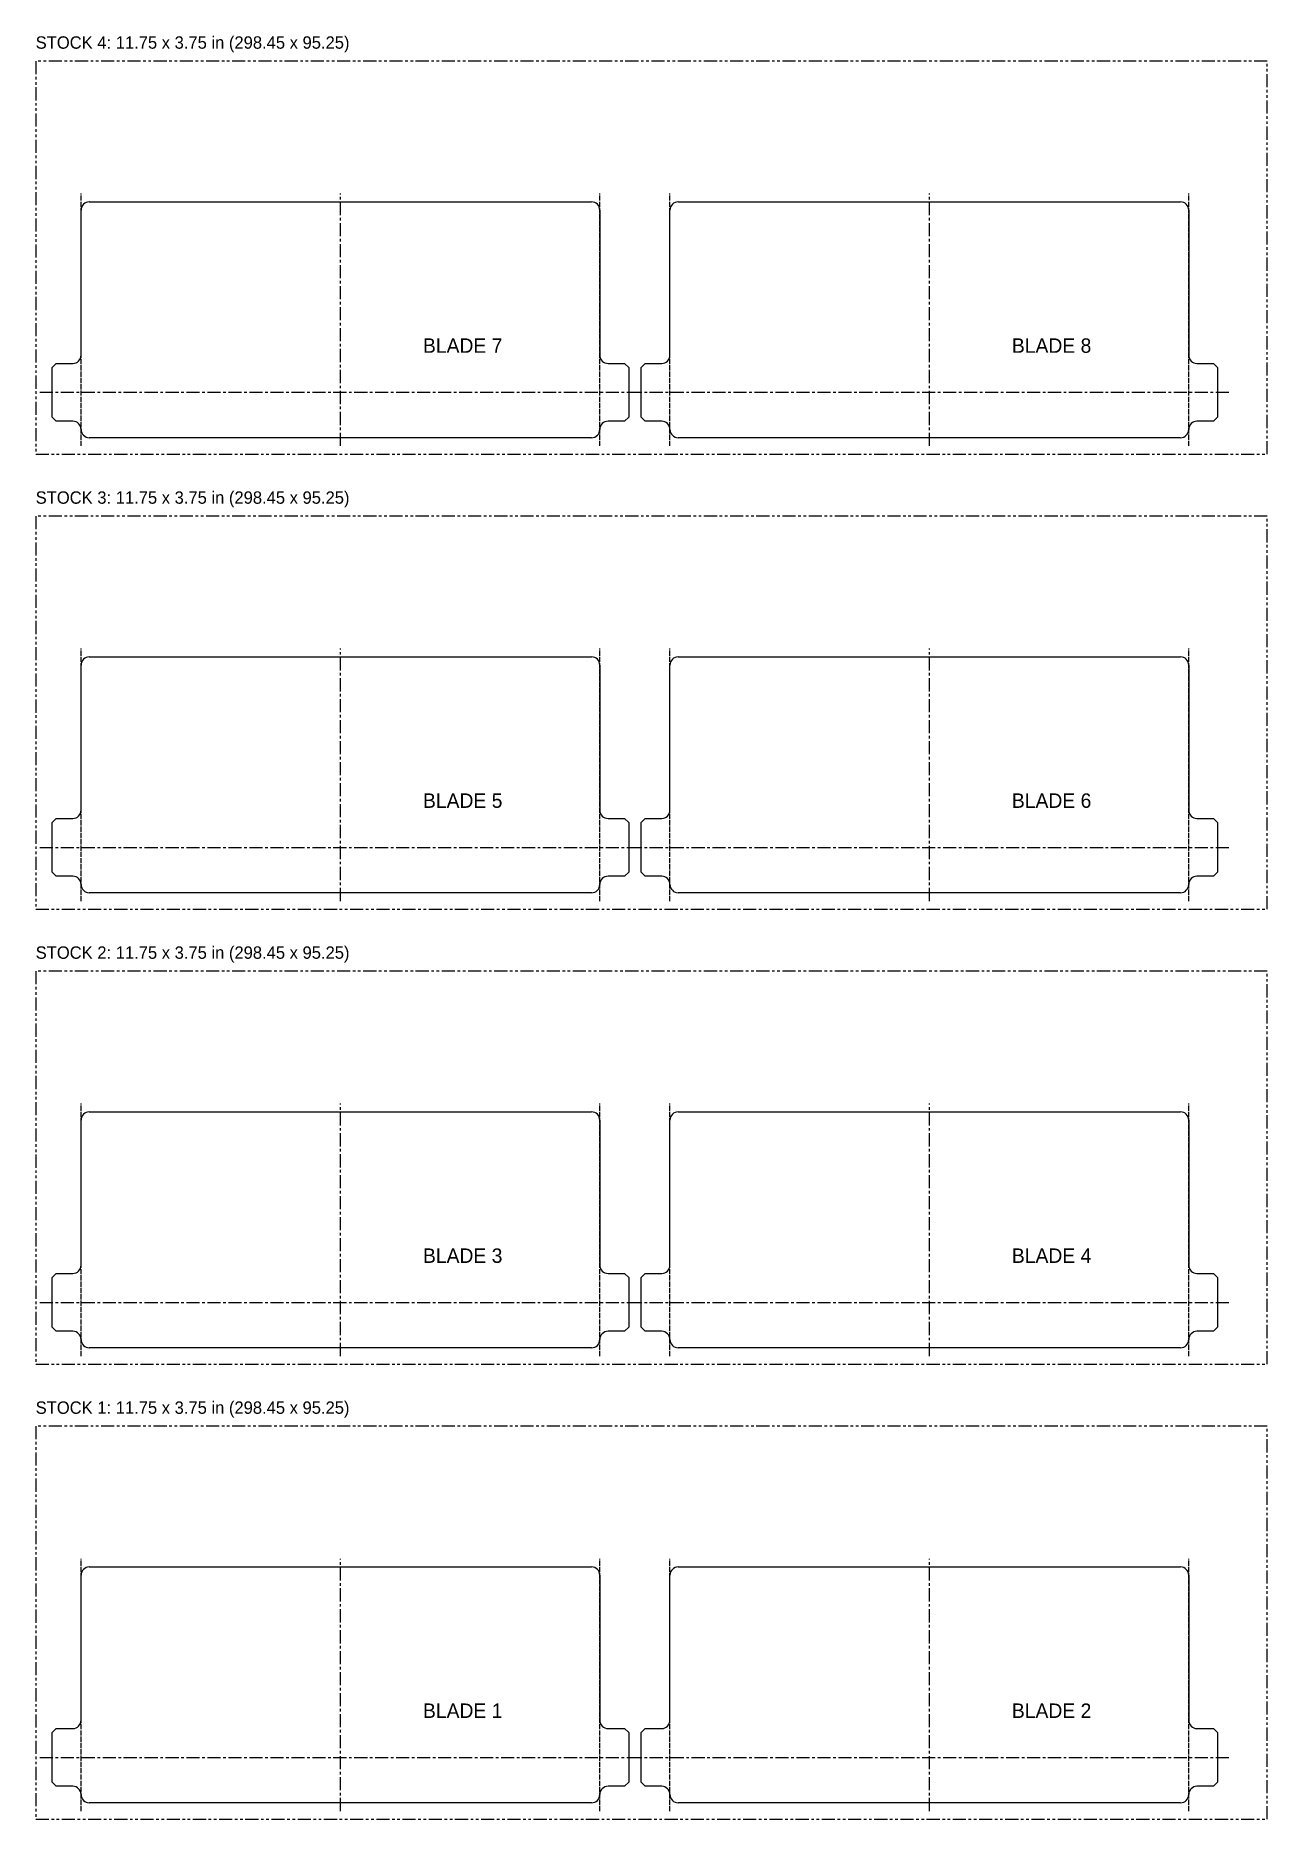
# Model space of a CAD drawing. Header units: millimetres. Extents: x 0 to 298, y 0 to 432.
import ezdxf

# ---------------------------------------------------------------- set-up
doc = ezdxf.new("R2010")
doc.units = ezdxf.units.MM
for name, pattern in [('CENTER', [5.08, 3.175, -0.635, 0.635, -0.635]), ('DASHED', [1.524, 1.27, -0.254]), ('PHANTOM', [6.35, 3.175, -0.635, 0.635, -0.635, 0.635, -0.635])]:
    doc.linetypes.add(name, pattern=pattern)
for name, color, linetype in [('CENTER', 1, 'CENTER'), ('CUT', 7, 'CONTINUOUS'), ('NOTES', 2, 'CONTINUOUS'), ('SHOULDER', 3, 'DASHED'), ('STOCK', 8, 'PHANTOM')]:
    doc.layers.add(name, color=color, linetype=linetype)

msp = doc.modelspace()

# ---------------------------------------------------------------- linework, layer by layer
at = {"layer": 'CENTER'}
for p, q in [((73.85, 332.75), (73.85, 393.9)), ((216.55, 332.75), (216.55, 393.9)), ((1, 345.75), (146.7, 345.75)), ((143.7, 345.75), (289.4, 345.75)), ((73.85, 222.5), (73.85, 283.65)), ((216.55, 222.5), (216.55, 283.65)), ((1, 235.5), (146.7, 235.5)), ((143.7, 235.5), (289.4, 235.5)), ((73.85, 112.25), (73.85, 173.4)), ((216.55, 112.25), (216.55, 173.4)), ((1, 125.25), (146.7, 125.25)), ((143.7, 125.25), (289.4, 125.25)), ((73.85, 2), (73.85, 63.15)), ((216.55, 2), (216.55, 63.15)), ((1, 15), (146.7, 15)), ((143.7, 15), (289.4, 15))]:
    msp.add_line(p, q, dxfattribs=at)
at = {"layer": 'CUT'}
for p, q in [((11, 354.75), (11, 389.9)), ((13, 391.9), (134.7, 391.9)), ((136.7, 389.9), (136.7, 354.75)), ((153.7, 354.75), (153.7, 389.9)), ((155.7, 391.9), (277.4, 391.9)), ((279.4, 389.9), (279.4, 354.75)), ((4, 351.75), (5, 352.75)), ((4, 339.75), (4, 351.75)), ((5, 352.75), (9, 352.75)), ((138.7, 352.75), (142.7, 352.75)), ((142.7, 352.75), (143.7, 351.75)), ((143.7, 351.75), (143.7, 339.75)), ((146.7, 351.75), (147.7, 352.75)), ((146.7, 339.75), (146.7, 351.75)), ((147.7, 352.75), (151.7, 352.75)), ((281.4, 352.75), (285.4, 352.75)), ((285.4, 352.75), (286.4, 351.75)), ((286.4, 351.75), (286.4, 339.75)), ((5, 338.75), (4, 339.75)), ((9, 338.75), (5, 338.75)), ((142.7, 338.75), (138.7, 338.75)), ((143.7, 339.75), (142.7, 338.75)), ((147.7, 338.75), (146.7, 339.75)), ((151.7, 338.75), (147.7, 338.75)), ((285.4, 338.75), (281.4, 338.75)), ((286.4, 339.75), (285.4, 338.75)), ((11, 336.75), (11, 336.75)), ((134.7, 334.75), (13, 334.75)), ((136.7, 336.75), (136.7, 336.75)), ((153.7, 336.75), (153.7, 336.75)), ((277.4, 334.75), (155.7, 334.75)), ((279.4, 336.75), (279.4, 336.75)), ((13, 281.65), (134.7, 281.65)), ((155.7, 281.65), (277.4, 281.65)), ((11, 244.5), (11, 279.65)), ((136.7, 279.65), (136.7, 244.5)), ((153.7, 244.5), (153.7, 279.65)), ((279.4, 279.65), (279.4, 244.5)), ((4, 241.5), (5, 242.5)), ((5, 242.5), (9, 242.5)), ((138.7, 242.5), (142.7, 242.5)), ((142.7, 242.5), (143.7, 241.5)), ((146.7, 241.5), (147.7, 242.5)), ((147.7, 242.5), (151.7, 242.5)), ((281.4, 242.5), (285.4, 242.5)), ((285.4, 242.5), (286.4, 241.5)), ((4, 229.5), (4, 241.5)), ((143.7, 241.5), (143.7, 229.5)), ((146.7, 229.5), (146.7, 241.5)), ((286.4, 241.5), (286.4, 229.5)), ((5, 228.5), (4, 229.5)), ((143.7, 229.5), (142.7, 228.5)), ((147.7, 228.5), (146.7, 229.5)), ((286.4, 229.5), (285.4, 228.5)), ((9, 228.5), (5, 228.5)), ((11, 226.5), (11, 226.5)), ((136.7, 226.5), (136.7, 226.5)), ((142.7, 228.5), (138.7, 228.5)), ((151.7, 228.5), (147.7, 228.5)), ((153.7, 226.5), (153.7, 226.5)), ((279.4, 226.5), (279.4, 226.5)), ((285.4, 228.5), (281.4, 228.5)), ((134.7, 224.5), (13, 224.5)), ((277.4, 224.5), (155.7, 224.5)), ((11, 134.25), (11, 169.4)), ((13, 171.4), (134.7, 171.4)), ((136.7, 169.4), (136.7, 134.25)), ((153.7, 134.25), (153.7, 169.4)), ((155.7, 171.4), (277.4, 171.4)), ((279.4, 169.4), (279.4, 134.25)), ((4, 131.25), (5, 132.25)), ((4, 119.25), (4, 131.25)), ((5, 132.25), (9, 132.25)), ((138.7, 132.25), (142.7, 132.25)), ((142.7, 132.25), (143.7, 131.25)), ((143.7, 131.25), (143.7, 119.25)), ((146.7, 131.25), (147.7, 132.25)), ((146.7, 119.25), (146.7, 131.25)), ((147.7, 132.25), (151.7, 132.25)), ((281.4, 132.25), (285.4, 132.25)), ((285.4, 132.25), (286.4, 131.25)), ((286.4, 131.25), (286.4, 119.25)), ((5, 118.25), (4, 119.25)), ((9, 118.25), (5, 118.25)), ((142.7, 118.25), (138.7, 118.25)), ((143.7, 119.25), (142.7, 118.25)), ((147.7, 118.25), (146.7, 119.25)), ((151.7, 118.25), (147.7, 118.25)), ((285.4, 118.25), (281.4, 118.25)), ((286.4, 119.25), (285.4, 118.25)), ((11, 116.25), (11, 116.25)), ((134.7, 114.25), (13, 114.25)), ((136.7, 116.25), (136.7, 116.25)), ((153.7, 116.25), (153.7, 116.25)), ((277.4, 114.25), (155.7, 114.25)), ((279.4, 116.25), (279.4, 116.25)), ((13, 61.15), (134.7, 61.15)), ((155.7, 61.15), (277.4, 61.15)), ((11, 24), (11, 59.15)), ((136.7, 59.15), (136.7, 24)), ((153.7, 24), (153.7, 59.15)), ((279.4, 59.15), (279.4, 24)), ((4, 21), (5, 22)), ((5, 22), (9, 22)), ((138.7, 22), (142.7, 22)), ((142.7, 22), (143.7, 21)), ((146.7, 21), (147.7, 22)), ((147.7, 22), (151.7, 22)), ((281.4, 22), (285.4, 22)), ((285.4, 22), (286.4, 21)), ((4, 9), (4, 21)), ((143.7, 21), (143.7, 9)), ((146.7, 9), (146.7, 21)), ((286.4, 21), (286.4, 9)), ((5, 8), (4, 9)), ((143.7, 9), (142.7, 8)), ((147.7, 8), (146.7, 9)), ((286.4, 9), (285.4, 8)), ((9, 8), (5, 8)), ((11, 6), (11, 6)), ((136.7, 6), (136.7, 6)), ((142.7, 8), (138.7, 8)), ((151.7, 8), (147.7, 8)), ((153.7, 6), (153.7, 6)), ((279.4, 6), (279.4, 6)), ((285.4, 8), (281.4, 8)), ((134.7, 4), (13, 4)), ((277.4, 4), (155.7, 4))]:
    msp.add_line(p, q, dxfattribs=at)
for centre, start, end in [((13, 389.9), 90, 180), ((134.7, 389.9), 0, 90), ((155.7, 389.9), 90, 180), ((277.4, 389.9), 0, 90), ((9, 354.75), 270, 0), ((138.7, 354.75), 180, 270), ((151.7, 354.75), 270, 0), ((281.4, 354.75), 180, 270), ((9, 336.75), 0, 90), ((138.7, 336.75), 90, 180), ((151.7, 336.75), 0, 90), ((281.4, 336.75), 90, 180), ((13, 336.75), 180, 270), ((134.7, 336.75), 270, 0), ((155.7, 336.75), 180, 270), ((277.4, 336.75), 270, 0), ((13, 279.65), 90, 180), ((134.7, 279.65), 0, 90), ((155.7, 279.65), 90, 180), ((277.4, 279.65), 0, 90), ((9, 244.5), 270, 0), ((138.7, 244.5), 180, 270), ((151.7, 244.5), 270, 0), ((281.4, 244.5), 180, 270), ((9, 226.5), 0, 90), ((13, 226.5), 180, 270), ((134.7, 226.5), 270, 0), ((138.7, 226.5), 90, 180), ((151.7, 226.5), 0, 90), ((155.7, 226.5), 180, 270), ((277.4, 226.5), 270, 0), ((281.4, 226.5), 90, 180), ((13, 169.4), 90, 180), ((134.7, 169.4), 0, 90), ((155.7, 169.4), 90, 180), ((277.4, 169.4), 0, 90), ((9, 134.25), 270, 0), ((138.7, 134.25), 180, 270), ((151.7, 134.25), 270, 0), ((281.4, 134.25), 180, 270), ((9, 116.25), 0, 90), ((138.7, 116.25), 90, 180), ((151.7, 116.25), 0, 90), ((281.4, 116.25), 90, 180), ((13, 116.25), 180, 270), ((134.7, 116.25), 270, 0), ((155.7, 116.25), 180, 270), ((277.4, 116.25), 270, 0), ((13, 59.15), 90, 180), ((134.7, 59.15), 0, 90), ((155.7, 59.15), 90, 180), ((277.4, 59.15), 0, 90), ((9, 24), 270, 0), ((138.7, 24), 180, 270), ((151.7, 24), 270, 0), ((281.4, 24), 180, 270), ((9, 6), 0, 90), ((13, 6), 180, 270), ((134.7, 6), 270, 0), ((138.7, 6), 90, 180), ((151.7, 6), 0, 90), ((155.7, 6), 180, 270), ((277.4, 6), 270, 0), ((281.4, 6), 90, 180)]:
    msp.add_arc(centre, 2, start, end, dxfattribs=at)
at = {"layer": 'SHOULDER'}
for p, q in [((11, 332.75), (11, 393.9)), ((136.7, 332.75), (136.7, 393.9)), ((153.7, 332.75), (153.7, 393.9)), ((279.4, 332.75), (279.4, 393.9)), ((11, 222.5), (11, 283.65)), ((136.7, 222.5), (136.7, 283.65)), ((153.7, 222.5), (153.7, 283.65)), ((279.4, 222.5), (279.4, 283.65)), ((11, 112.25), (11, 173.4)), ((136.7, 112.25), (136.7, 173.4)), ((153.7, 112.25), (153.7, 173.4)), ((279.4, 112.25), (279.4, 173.4)), ((11, 2), (11, 63.15)), ((136.7, 2), (136.7, 63.15)), ((153.7, 2), (153.7, 63.15)), ((279.4, 2), (279.4, 63.15))]:
    msp.add_line(p, q, dxfattribs=at)
at = {"layer": 'STOCK'}
for points in [[(0, 330.75), (298.45, 330.75), (298.45, 426), (0, 426)], [(0, 220.5), (298.45, 220.5), (298.45, 315.75), (0, 315.75)], [(0, 110.25), (298.45, 110.25), (298.45, 205.5), (0, 205.5)], [(0, 0), (298.45, 0), (298.45, 95.25), (0, 95.25)]]:
    msp.add_lwpolyline(points, close=True, dxfattribs=at)

# ---------------------------------------------------------------- texts
at = {"layer": 'NOTES'}
for s, height, p in [('STOCK 4: 11.75 x 3.75 in (298.45 x 95.25)', 3, (0, 429)), ('BLADE 7', 3.5, (93.85, 355.32)), ('BLADE 8', 3.5, (236.55, 355.32)), ('STOCK 3: 11.75 x 3.75 in (298.45 x 95.25)', 3, (0, 318.75)), ('BLADE 5', 3.5, (93.85, 245.07)), ('BLADE 6', 3.5, (236.55, 245.07)), ('STOCK 2: 11.75 x 3.75 in (298.45 x 95.25)', 3, (0, 208.5)), ('BLADE 3', 3.5, (93.85, 134.82)), ('BLADE 4', 3.5, (236.55, 134.82)), ('STOCK 1: 11.75 x 3.75 in (298.45 x 95.25)', 3, (0, 98.25)), ('BLADE 1', 3.5, (93.85, 24.57)), ('BLADE 2', 3.5, (236.55, 24.57))]:
    msp.add_text(s, height=height, dxfattribs=at).set_placement(p)

doc.saveas('drawing.dxf')
